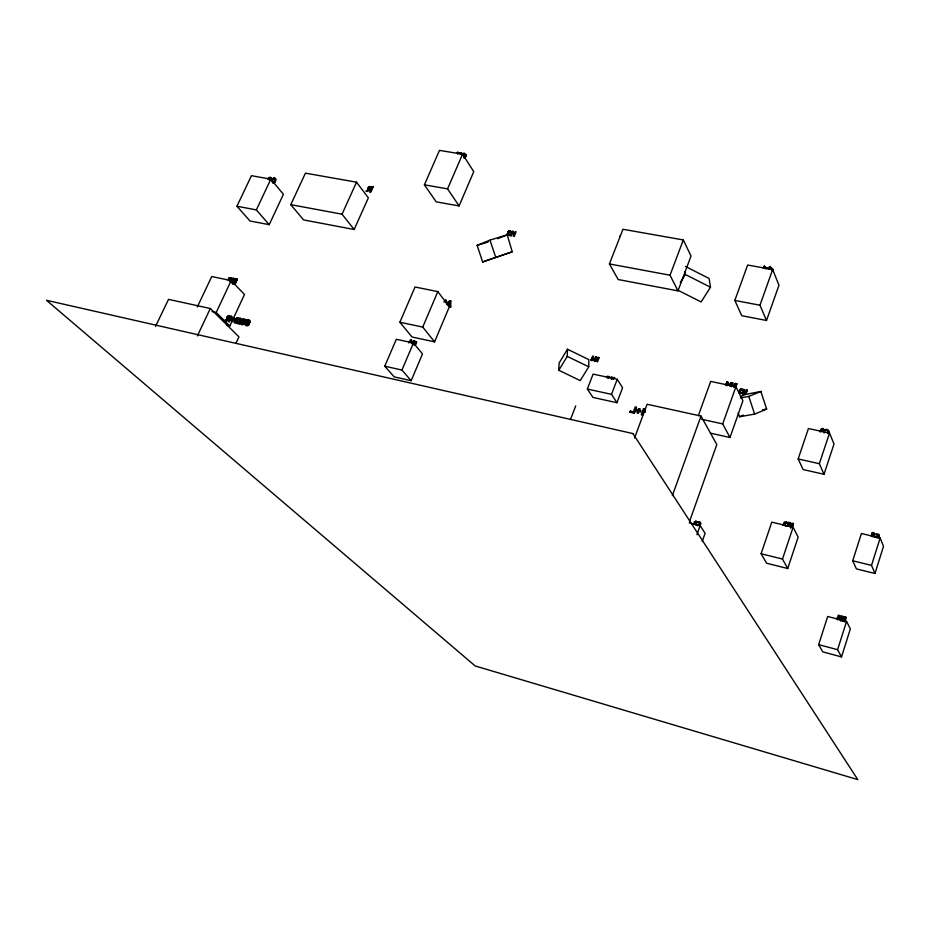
<?xml version="1.0" encoding="UTF-8"?>
<svg xmlns="http://www.w3.org/2000/svg" width="930" height="930" viewBox="0 0 930 930"><rect width="100%" height="100%" fill="white"/><g stroke="black" fill="none" stroke-linecap="round" stroke-linejoin="round"><path stroke-width="1.4" d="M696.779 524.671L697.64 524.706M588.748 366.815L588.83 359.619L567.498 349.25L559.104 363.049L558.802 370.256L580.239 380.591L588.748 366.815L567.254 356.388L567.498 349.25M237.522 322.35L237.487 323.535L237.045 320.862M245.09 324.465L245.404 323.012M822.922 429.555L823.945 429.718M450.748 307.098L449.469 306.749L450.748 307.098L450.841 300.971L449.655 300.739L446.912 303.808M227.838 317.467L228.396 318.165M785.42 522.428L787.106 523.427L787.024 522.555M843.185 619.798L844.998 616.962L843.185 619.798L843.324 616.532L841.906 616.113L840.476 620.589L841.371 620.868L842.464 617.288L842.289 621.101M696.198 522.997L696.803 521.997M511.105 231.64C511.035 233.151 510.035 232.058 509.733 231.396M742.407 390.205C740.536 390.658 743.791 389.902 741.756 388.903M449.55 306.853L449.539 305.389L447.318 304.935L449.62 305.493M449.678 304.482L449.713 302.157L448.074 304.064L449.597 304.377M415.594 341.984L415.071 343.693L413.92 344.24M792.174 527.31L793.43 523.544L791.814 523.102L789.768 526.368L789.942 522.648L788.361 522.265L787.14 526.101M789.768 526.368L789.977 522.718M823.027 429.869L823.968 430.218M788.826 526.438L789.024 523.637M732.712 385.892L732.863 382.974L731.003 382.59L729.806 386.194M413.187 343.623L412.188 343.542M828.921 431.985L828.932 431.369M731.503 386.508L731.712 384.078L731.561 386.613M772.609 269.328L772.4 270.723M274.862 180.095L274.896 179.792A1.302 0.977 -38.1 0 0 274.617 179.188L273.711 178.886M700.639 524.009L700.615 523.125M507.908 231.965L508.408 233.697M878.234 536.005L877.676 534.645M272.06 181.129L272.095 181.989M239.161 318.932C239.44 320.373 237.824 319.629 237.964 318.711M231.326 278.291L231.396 279.639L229.791 278.512M821.806 430.055L822.957 429.637M873.317 535.192C875.06 537.145 875.397 531.042 872.247 532.669L872.003 533.448L873.654 533.843L873.293 534.436A1.43 1.314 -16.5 0 0 872.456 534.355L871.096 536.029M784.908 523.218L785.455 522.509M839.558 617.264L839.651 616.462L839.29 617.078A1.442 1.372 -20.8 0 0 838.418 616.927L837.14 618.136M827.433 430.462A1.232 1.104 -20.5 0 1 827.828 431.101L827.561 432.671M740.536 390.158L741.233 389.554M837.058 618.683L837.116 618.09M699.558 524.555L699.744 523.078M695.675 521.707L695.931 522.544L695.175 522.567M783.955 525.392L784.141 524.648M820.83 429.439L820.853 430.125M268.003 179.095L268.34 178.188M509.838 234.604L509.849 235.627L506.641 234.953L506.978 234.151L508.815 234.569L506.978 234.151M235.709 319.234L235.813 320.443M235.743 319.688L236.453 318.106A1.686 1.302 -42 0 1 237.382 317.723L238.754 318.095M465.988 156.007L466 154.752M695.721 521.765L695.094 522.497M872.224 536.622L872.049 535.668M872.003 536.11L872.421 535.11L873.34 535.262M466.011 155.287L465.756 156.659M822.074 430.392L822.306 431.369L820.934 431.811M822.306 431.369L822.446 430.59M695.512 523.764L694.71 524.567L694.489 523.485M416.477 342.205L416.28 343.263M416.454 342.752L416.477 341.787M784.653 524.322L785.408 524.59L785.176 523.59M837.977 618.787C838.337 616.044 841.848 620.763 840.581 615.834L838.244 615.23L838.023 616.09L839.685 616.52M608.546 378.173L608.697 377.371L607.023 377.01L607.337 376.208L609.685 376.708M608.604 378.254L608.697 377.371M242.742 320.35C239.405 333.347 246.241 311.759 239.928 324.082L238.766 323.745L239.998 318.211L241.114 318.537L240.068 322.28M243.056 322.873C246.101 310.864 239.963 330.824 245.485 319.42L246.601 319.746L242.986 324.756L241.8 324.407M740.547 391.088L740.768 390.449M694.35 521.823L694.466 522.637M235.069 284.324L234.069 284.034L235.069 284.324L237.324 279.198L235.883 278.895L233.511 282.243L234.174 278.535L232.733 278.233L230.954 281.999M232.302 283.743L233.116 279.488L231.826 282.557L233.116 279.488M246.136 323.687L246.88 324.733L248.333 323.861L249.368 324.279L247.764 325.628L245.799 325.349M275.78 180.536L275.536 178.653M509.721 234.151L509.024 231.64M508.884 232.256L509.535 231.477M464.791 155.391L463.872 157.565M879.071 536.657L879.176 536.075M828.781 432.555L828.886 431.904M878.211 535.936L878.001 536.738M694.292 522.916L693.582 524.369M700.604 523.95L700.092 525.276A1.918 1.732 -32.2 0 1 699.128 525.973M772.353 270.607L772.551 269.933M270.863 177.572L271.304 179.211L269.979 178.153M270.351 179.141L270.339 178.409M236.766 319.92L237.813 318.711M236.755 319.583L237.534 318.688M269.061 179.083L269.223 178.421M229.152 279.465L229.629 278.709M226.85 317.607L227.525 316.177L228.943 315.898M250.217 321.548C250.449 324.245 245.834 321.966 246.252 324.349M874.979 573.485L883.5 546.352L880.152 537.982L861.413 533.506L852.717 560.767L856.39 568.881L874.979 573.485L871.515 565.394L880.152 537.982M841.522 656.917L850.357 628.913L846.556 621.403L827.688 616.485L818.656 644.63L822.794 651.872L841.522 656.917L837.593 649.698L846.556 621.403M245.102 324.012L245.729 322.663L247.159 322.257M369.14 187.872L369.652 188.755M840.511 620.647L841.929 616.172M844.08 621.519C847.962 612.986 841.964 622.205 844.975 621.81L846.393 617.334L844.963 616.915M872.27 532.727L872.026 533.506L873.677 533.901M824.003 474.288L834.012 444.017L829.525 433.089L808.426 428.521L798.173 458.955L803.078 469.545L824.003 474.288L819.353 463.71L829.525 433.089M787.733 568.532L798.149 537.11L793.092 527.264L771.795 522.125L761.112 553.722L766.611 563.231L787.733 568.532L782.49 559.058L761.112 553.722M788.14 526.275L788.977 523.567M791.174 526.938L792.058 524.311L790.779 528.333M792.139 527.24L793.43 523.544M782.49 559.058L793.092 527.264M227.943 317.572L228.466 316.746L230.326 317.142L229.71 318.467L228.873 318.2M702.22 541.516L705.091 533.32L700.15 525.59L689.281 522.916M766.518 320.478L778.968 285.254L772.667 269.526L747.639 265.027L734.828 300.448L741.733 315.7L766.518 320.478L759.973 305.214L772.667 269.526M738.164 412.734L739.49 416.768L754.614 414.106L766.646 409.095L760.868 391.46L745.721 394.39L744.814 394.204L745.465 392.332L743.64 391.879L743.024 393.82L742.105 393.634L743.582 389.275C746.023 389.17 742 392.367 745.721 391.6L746.313 389.914L747.232 390.112L745.721 394.39L740.385 396.564M744.814 394.204L745.465 392.332M746.313 389.914L745.721 391.6M710.555 433.171L729.98 437.495L742.907 400.807L735.909 386.717L710.683 381.416L698.325 415.698M696.93 534.727L700.15 525.59M734.584 387.24L735.351 384.834L733.979 387.113M729.98 437.495L722.715 423.906L736.955 383.834L735.095 383.451L733.235 386.369M689.467 521.695L716.809 444.552L700.999 416.07L647.094 404.248L634.551 437.972M725.76 385.241L727.016 381.73L728.132 382.59A3.662 3.197 -26.2 0 0 729.248 383.881L728.888 384.892L727.609 383.625L726.911 385.834M725.819 385.346L727.016 381.73M730.945 386.485L731.712 384.078M764.262 266.085L763.46 268.34L764.262 266.085L765.367 266.91A3.627 3.057 -23 0 0 766.483 268.107L766.436 267.991A3.627 3.057 -23 0 1 765.32 266.794M766.436 267.991L766.088 268.968M672.355 495.632L700.999 416.07M644.002 410.665L642.467 415.082L644.002 410.665L645.257 411.967M633.411 411.978L635.178 406.98L636.469 407.352L634.26 413.257L629.912 412.199L630.284 411.2L633.411 411.978L630.284 411.2M636.411 407.247L634.26 413.257M638.108 410.258C639.247 406.375 638.654 412.211 636.504 409.909C636.538 410.7 637.864 414.362 637.713 411.327M638.782 411.56C637.701 415.652 638.387 409.63 640.444 412.025L640.782 410.851L639.177 410.49L639.759 408.944L638.689 408.712M640.782 410.851L639.236 410.595L639.759 408.944M643.455 408.723L644.467 409.037L643.455 408.723L641.223 414.722L642.467 415.082M464.616 156.38L464.814 155.054A1.465 1.139 -33 0 0 464.442 154.368M629.97 412.304L630.354 411.304M677.97 290.869L691.013 256.052L683.329 239.94L622.961 229.268L609.406 263.934L618.194 279.535L677.97 290.869L670.03 275.21L683.329 239.94M228.234 279.244L228.954 278.175A1.616 1.232 -41.2 0 1 229.85 277.791L231.07 278.035M268.154 178.897L268.526 177.944M616.915 402.713L622.565 387.775L617.241 379.277L593.108 374.104L587.342 389.054L592.945 397.424L616.915 402.713L611.51 394.332L587.342 389.054M612.045 377.22L611.359 378.998L612.045 377.22L611.103 377.01M613.149 379.312L613.823 377.534L614.765 377.731M613.196 379.394L613.823 377.534M611.51 394.332L617.241 379.277M595.723 359.387L597.432 359.817L596.688 361.526L597.583 361.782L599.118 357.62L598.269 357.446L597.699 359.12L595.99 358.701L596.607 357.097L595.77 356.911L594.189 361.003L595.084 361.259L595.723 359.387L595.084 361.259M591.143 360.363C592.166 358.364 590.329 361.084 591.968 360.596L592.236 359.701L593.991 360.131L594.258 359.445L593.398 356.399L592.724 356.26L591.724 358.852L592.782 356.329L593.445 356.481M593.038 357.62L592.503 359.015L593.514 359.294L593.084 357.69M570.474 419.476L575.705 405.933M596.607 357.097L595.99 358.701M827.688 432.171L827.375 433.02M275.257 181.652L275.733 179.013M879.048 536.598L878.641 537.54A2.127 1.953 -16.1 0 1 877.978 538.133M871.178 535.494L871.887 534.494M512.593 233.163L513.337 231.372L512.325 231.105L510.512 235.755L511.454 235.929L512.221 233.837C516.383 233.035 511.547 236.685 514.255 236.441L516.08 231.791L515.127 231.617L514.453 233.511L512.535 233.07L514.453 233.511M274.675 180.339L273.815 181.803A1.279 0.965 -38.1 0 1 273.048 182.222M506.641 234.953L489.994 240.138L477.125 245.357L482.647 261.946L512.244 251.774L507.036 234.244M828.746 432.473L828.27 433.543M446.714 301.89L445.865 302.645L446.714 301.89L445.679 300.041L445.075 301.471L445.679 300.041M434.577 341.845L449.329 306.819L437.821 291.602L415.036 286.998L399.877 322.233L412.002 336.997L434.577 341.845L422.743 327.081L399.877 322.233M443.994 302.169L444.354 301.32L445.156 301.576M411.153 380.719L422.487 353.923L413.455 342.984L396.32 339.276L384.764 366.199L394.146 376.859L411.153 380.719L401.946 370.047L384.764 366.199M410.827 340.996L410.281 342.531L411.234 342.74L410.897 341.077M411.92 342.833L411.688 343.623L411.258 339.717L411.99 342.914M401.946 370.047L413.455 342.984M422.743 327.081L437.821 291.602M459.083 205.925L473.754 171.666L462.559 154.171L439.472 150.381L424.406 184.826L436.217 201.857L459.083 205.925L447.563 188.86L424.406 184.826M408.979 342.252L408.607 342.891L410.583 339.578L411.327 339.799M447.563 188.86L462.559 154.171M457.397 153.648L457.49 152.288L461.268 153.02L460.85 153.996L458.304 153.462M457.479 153.776L457.49 152.288M460.769 153.869L461.268 153.02M700.476 524.415L700.058 525.218M369.57 188.639L371.012 189.011L371.582 187.721L370.698 187.465M370.721 192.126C377.627 175.979 367.792 200.345 370.349 189.674C366.839 191.243 367.013 191.475 370.431 189.79M354.167 229.501L368.361 197.858L356.527 182.187L305.435 173.154L290.799 204.658L303.505 219.899L354.167 229.501L342.042 214.191L290.799 204.658M342.042 214.191L356.527 182.187M694.385 521.881L695.931 521.16M235.953 343.368L238.952 336.881L210.296 308.504L168.528 299.355L155.531 326.372M228.187 321.396C231.338 316.572 226.467 321.943 229.292 321.722L231.628 316.363L229.292 321.722M228.71 316.723L230.222 317.037L229.71 318.467M230.966 319.676L232.256 319.955L231.721 321.42L232.361 320.06L230.966 319.676L231.407 318.734L232.802 319.118L233.337 317.653L232.802 319.118M231.07 319.769L231.407 318.734M227.071 325.407L229.826 326.023L244.497 294.508L231.175 280.628L211.738 276.536L197.323 306.947M231.628 321.327L232.593 321.617L233.116 320.152C234.558 321.885 235.476 318.083 234.418 320.432M234.5 321.757L236.476 322.28L234.5 321.757L234.162 322.803L237.487 323.535M269.212 224.676L283.418 194.277L270.828 179.165L251.472 175.689L236.941 206.228L250.007 220.98L269.212 224.676L256.343 209.901L236.941 206.228M838.046 618.392L838.697 617.729M229.826 326.023L216.202 312.503L231.175 280.628M231.059 282.104L232.826 278.337L234.174 278.535M235.929 280.07L234.069 284.034C240.789 271.793 227.222 292.566 236.022 280.174M234.965 284.22L237.324 279.198M256.343 209.901L270.828 179.165M197.381 335.904L210.296 308.504M415.257 343.391L415.315 341.438M416.21 343.193L415.757 344.147A2.162 1.767 -38.6 0 1 414.664 344.937L414.269 345.053M784.025 525.032L784.688 524.404M465.674 156.531L465.07 157.775A2.871 2.244 -33 0 1 464.64 158.216M508.14 231.407L507.966 232.674M739.745 391.716L740.338 391.158M821.829 429.788L822.573 429.381M694.396 523.776L695.396 523.416M275.454 181.001L274.92 182.106A2.546 1.907 -38.1 0 1 273.629 183.036L273.164 183.175M699.523 524.497L698.407 525.322M235.941 318.978L236.557 318.211A1.674 1.302 -42 0 1 237.476 317.827L238.185 317.862M786.176 526.043L785.025 525.973M250.089 321.954L249.147 322.919M837.942 618.729L840.104 619.24L839.813 619.764M739.722 389.693L740.838 388.856M246.613 321.024L246.508 320.92A1.721 1.325 -41.9 0 1 247.706 320.071L248.182 320.106M368.361 187.209L367.966 188.151A1.465 1.128 -36.1 0 0 368.141 188.825C369.896 189.697 363.142 192.731 368.164 189.708M227.025 317.049L228.431 315.898M558.802 370.256L567.254 356.388M843.161 621.287L845.196 617.997M843.87 620.24L845.219 618.055M680.342 282.464L685.329 274.478L684.957 271.595M464.303 156.728L463.791 157.437A1.453 1.128 -33.1 0 1 463.512 157.658M685.48 266.468L709.113 278.477L710.474 287.219L701.139 301.936L677.319 289.939M790.291 527.089L792.058 524.311M790.337 527.159L792.093 524.38M269.154 178.793L270.072 178.269M733.921 387.008L735.351 384.834M839.255 618.927L838.163 619.264M874.142 536.575L872.677 536.68M740.815 392.321L741.64 392.588A1.453 1.267 -25.8 0 1 741.012 393.111L740.71 393.146M415.977 343.658L415.698 344.065A2.162 1.767 -38.6 0 1 414.606 344.856L414.199 344.972M243.16 322.977L245.485 319.42M465.36 157.135L464.988 157.647A2.871 2.244 -33 0 1 464.558 158.088M240.161 322.373L242.637 318.792L243.927 319.153M695.745 524.973L696.245 523.625M242.637 320.257L239.928 324.082M233.511 282.243L235.988 278.988L237.417 279.291M246.311 321.257L248.264 321.024M875.723 534.227L876.455 534.797M825.887 429.521L824.666 430.462L827.247 430.427M415.001 343.612L414.373 344.147M697.651 522.276L698.093 523.09L699.546 522.823M768.994 268.584L770.621 268.328M448.155 304.18L449.713 302.157M414.524 340.554L412.99 341.403L414.048 341.589M446.993 303.912L449.736 300.843L450.841 300.971M464.895 155.182A1.465 1.139 -33 0 0 464.523 154.496L461.315 154.45L464.349 153.345M461.396 154.578L462.408 153.659M274.094 178.118L271.874 179.13L273.094 179.327M740.175 393.274L739.571 393.146A1.569 1.372 -25.8 0 1 738.943 392.611L738.734 392.03A1.476 1.302 -25.8 0 1 739.025 391.216L740.059 390.728L739.629 389.891M695.14 524.427L695.361 523.358M508.373 231.279L508.524 230.989A1.465 1.186 -33 0 1 509.361 230.64L509.745 230.721M369.373 187.767L370.779 187.581M246.345 323.617L248.67 323.198M268.619 178.06L268.758 177.746A1.581 1.186 -38.1 0 1 269.642 177.363L270.409 177.491M248.705 324.907L246.834 325.605M224.758 320.641C232.523 316.13 222.072 320.873 226.048 321.001L229.117 319.257M784.211 522.218L785.583 521.672L786.908 522.323M821.097 429.114L822.108 428.579M247.996 324.279L246.38 324.477M697.686 522.335L700.081 522.276M875.758 534.285L877.234 533.808L878.78 534.494M768.552 267.538L767.564 268.456L768.68 268.944M247.787 322.106L249.147 321.931L248.926 321.094M368.78 186.977L370.838 186.663M273.432 179.106L272.804 179.641M462.733 154.671L464.291 154.38M414.664 341.322L413.815 341.868M876.479 534.855L877.699 534.703M876.513 537.552L877.432 537.4M414.164 340.636L412.99 341.403M739.49 416.768L743.477 415.117M740.571 397.947L748.79 396.378L760.868 391.46M497.585 238.731L506.699 235.058M482.647 261.946L512.244 251.774M477.125 245.357L488.169 241.998M273.071 183.071L273.536 182.931A2.546 1.907 -38.1 0 0 274.827 182.001M273.339 179.002L274.42 179.072A1.302 0.977 -38.1 0 1 274.803 179.688L273.908 181.908A1.279 0.965 -38.1 0 1 273.141 182.338L272.885 182.373M607.174 378.045L607.464 377.964A1.535 1.314 -32.6 0 1 608.336 378.08M414.28 341.333L415.001 341.345M769.389 268.34L770.307 268.235M273.676 178.153L271.874 179.13M462.791 153.334L464.895 153.485M248.973 322.059L247.055 322.152M740.524 388.845L741.14 388.833M838.163 617.043L838.442 616.974A1.442 1.36 -20.8 0 1 839.313 617.136M768.982 267.224L770.04 267.201M769.517 267.224L767.517 268.34L768.633 268.828M825.852 429.451L828.735 430.544M762.507 409.839L766.646 409.095M820.818 430.753L820.109 431.241A1.662 1.488 -20.9 0 0 819.842 431.939M783.874 523.857L783.153 524.346A1.686 1.546 -25.1 0 0 782.874 525.078M414.21 344.298L413.408 344.088M825.096 432.404L823.992 432.88M874.839 536.866C876.583 536.296 874.712 535.971 874.909 537.191M822.074 428.498L822.806 428.614M826.27 429.358L827.712 429.648M740.466 393.274L739.536 393.065M698.628 521.835L699.755 522.09M248.089 320.013L249.566 320.35M509.466 231.384L510.175 231.733M230.163 278.628L229.152 279.791M270.258 179.025L271.211 179.095M274.001 178.014L274.978 178.293M769.994 267.084L770.598 267.259M741.105 388.763L742.07 389.147M698.453 525.38L697.709 524.95M248.508 320.013L249.949 320.583M228.838 315.793L229.64 316.014M373 187.046L369.512 186.477L368.059 188.267A1.465 1.128 -36.1 0 0 368.233 188.941M370.163 188.767L371.012 189.011M366.06 191.196L367.373 191.534M609.406 263.934L670.03 275.21M734.828 300.448L759.973 305.214M727.074 381.835L728.027 382.032M735.142 383.544L736.955 383.834M596.653 357.167L595.77 356.911M598.316 357.515L599.118 357.62M591.771 358.922L590.945 359.422L591.503 359.608M743.024 393.82L742.105 393.634M744.767 394.122L745.721 394.39L747.232 390.112M212.028 311.585L216.202 312.503M701.592 419.267L722.715 423.906M229.536 315.909L231.733 316.467M233.337 317.653C235.743 317.479 231.872 320.036 234.953 319.595M638.747 408.816L639.817 409.049M229.315 319.304L228.083 319.257L226.048 321.001M234.511 320.536L233.116 320.152M638.178 410.363L636.504 409.909M637.131 412.874L638.259 413.211M798.173 458.955L819.353 463.71M852.717 560.767L871.515 565.394M228.292 318.06L228.966 318.304M770.552 267.143L771.191 267.41M818.656 644.63L837.593 649.698M274.431 178.049L275.35 178.49M826.944 430.265L827.467 430.544A1.232 1.104 -20.5 0 1 827.863 431.183M246.473 325.628L245.381 325.093M822.771 428.532L823.527 428.928M695.896 521.114L696.721 521.672M510.012 230.663L511.163 231.744M270.316 177.374L271.444 178.514M785.908 521.66L786.664 522.067M249.031 321.199L247.392 321.629M839.279 618.985L840.127 619.299M876.537 537.621L875.804 536.843M461.315 154.45L462.338 154.892M697.395 525.741L697 525.392M685.329 274.478L710.474 287.219M770.575 268.212L770.889 268.456A1.488 1.256 -22.9 0 1 771.342 269.177L771.365 269.526M823.166 428.66L823.98 429.8M227.048 318.397L227.641 318.792M837.825 619.938L837.035 618.624M728.132 384.264L728.888 384.892M644.513 411.327L645.199 411.862M231.268 278.198L229.745 277.686A1.616 1.232 -41.2 0 0 228.85 278.07L228.234 280.29M238.766 323.745L239.998 318.211M238.01 319.571L238.103 318.897M784.362 523.869L783.874 522.893M765.437 268.596L764.913 267.991M227.153 318.502L226.897 318.211A1.488 1.139 -42.1 0 1 226.757 317.502M700.302 522.462L700.65 523.183M508.338 233.593L508.815 234.569M620.217 235.732L619.787 236.534M821.016 430.416L820.772 429.753M732.863 382.974L731.003 382.59M236.011 321.152L236.418 321.954M269.072 179.397L269.444 180.327M239.022 318.374L239.254 319.025M878.99 534.773L879.234 535.657M772.342 268.293L772.586 268.898M229.838 281.581L229.047 279.686M237.487 321.815L236.662 319.827M235.709 320.339L236.115 321.245M489.994 240.138L495.585 256.959M509.652 234.058L509.896 234.709M748.79 396.378L754.614 414.106M465.86 154.287L466.081 154.88M644.409 408.933L644.56 409.607A3.72 3.232 -31.4 0 0 645.246 410.607M772.539 268.782L772.656 269.444M508.582 231.093A1.465 1.186 -33 0 1 509.419 230.745M632.946 433.589L46.5 300.297L475.195 665.973L857.809 779.619L632.946 433.589"/></g></svg>
